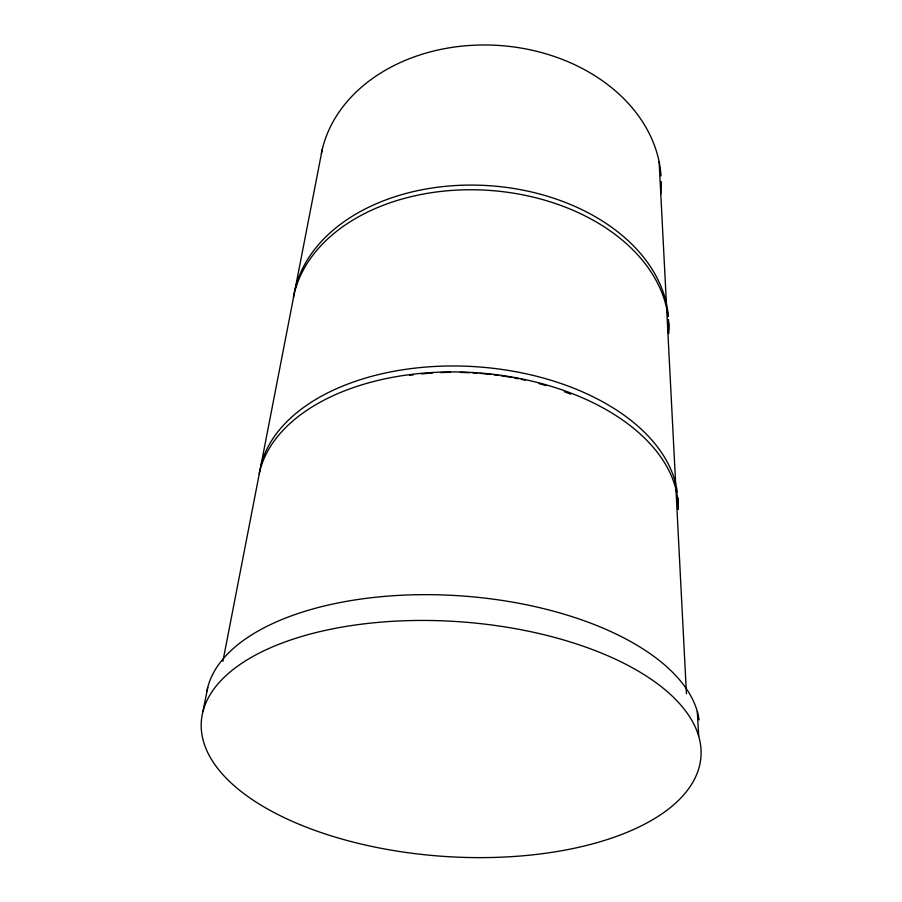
<?xml version="1.0" encoding="UTF-8"?>
<svg xmlns="http://www.w3.org/2000/svg" width="902" height="902" viewBox="0 0 902 902"><rect width="100%" height="100%" fill="white"/><g stroke="black" fill="none" stroke-linecap="round" stroke-linejoin="round"><path stroke-width="1.35" d="M222.884 661.335L259.821 471.081M260.937 465.331L294.323 293.342M295.213 288.741L322.251 149.405M202.916 711.633L207.742 687.459M697.302 711.486L698.7 736.246M659.125 161.74L666.409 303.523M666.646 308.213L675.643 483.551M675.948 489.403L686.445 693.796M206.862 691.518A247.34 119.391 4 0 1 454.901 595.5A247.34 119.391 4 0 1 699.095 719.897M259.178 473.809A210.741 126.697 4 0 1 481.803 373.157A210.741 126.697 4 0 1 678.327 509.224M409.519 375.367A201.529 121.736 4 0 1 413.488 374.837M421.561 373.913A201.529 121.736 4 0 1 432.52 373.011M440.841 372.582A201.529 121.736 4 0 1 450.605 372.346M460.381 372.402A201.529 121.736 4 0 1 470.089 372.752M472.873 372.898A201.529 121.736 4 0 1 477.045 373.169M479.841 373.383A201.529 121.736 4 0 1 491.038 374.454M493.822 374.792A201.529 121.736 4 0 1 498.005 375.322M500.79 375.717A201.529 121.736 4 0 1 511.806 377.487M514.535 377.983A201.529 121.736 4 0 1 518.594 378.772M521.277 379.325A201.529 121.736 4 0 1 525.268 380.193M539.08 383.609A201.529 121.736 4 0 1 545.902 385.56M564.381 391.75A201.529 121.736 4 0 1 570.707 394.197M259.765 470.844A210.042 126.934 4 0 1 470.562 366.415A210.042 126.934 4 0 1 677.289 492.052M677.864 497.735A210.042 126.934 4 0 1 677.763 508.987M293.421 297.446A188.856 131.895 4 0 1 484.475 190.108A188.856 131.895 4 0 1 668.134 316.647M668.45 319.477A188.856 131.895 4 0 1 668.788 333.537M321.36 153.543A171.098 133.011 4 0 1 498.738 45.45A171.098 133.011 4 0 1 661.053 175.901M661.279 181.573A171.098 133.011 4 0 1 660.67 194.178M294.052 294.221A188.281 131.974 4 0 1 486.843 185.541A188.281 131.974 4 0 1 668.337 316.207M668.664 323.266A188.281 131.974 4 0 1 668.235 333.03M299.735 824.529A250.429 117.587 4 0 0 699.084 767.467A250.429 117.587 4 0 0 354.599 625.109A250.429 117.587 4 0 0 299.735 824.529"/></g></svg>
